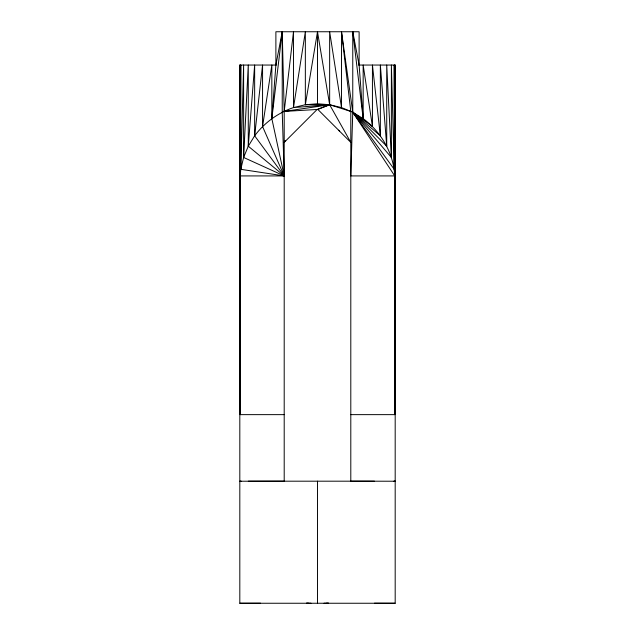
<?xml version="1.0" encoding="UTF-8"?>
<svg xmlns="http://www.w3.org/2000/svg" width="635" height="635" viewBox="0 0 635 635"><rect width="100%" height="100%" fill="white"/><g stroke="black" fill="none" stroke-linecap="round" stroke-linejoin="round"><path stroke-width="0.95" d="M350.798 414.639L394.748 414.639L395.184 65.048L358.688 65.048M394.748 175.919L394.232 65.048L394.232 169.315L352.766 112.244L372.435 126.532L363.164 65.048L363.164 118.618L352.766 112.244L341.503 107.577L341.503 31.75L352.766 112.244L394.748 175.919C393.597 153.313 381.23 132.016 363.164 118.618L359.116 65.048L352.766 31.75L352.766 112.244L350.798 175.919L394.748 175.919L395.184 65.048L395.184 603.25L239.816 603.25L239.816 65.048L276.312 65.048M240.768 169.315L243.618 65.048L243.618 157.456L240.768 169.315L240.252 175.919L284.202 175.919L282.234 112.244L282.234 31.75L275.884 65.048L271.836 118.618L284.202 175.919L240.768 169.315L240.768 65.048L240.252 175.919L239.816 65.048L240.252 414.639L284.202 414.639M243.618 157.456L248.277 65.048L248.277 146.193L243.618 157.456L284.202 175.919L262.565 126.532L262.565 65.048L254.651 135.803L248.277 146.193L284.202 175.919L254.651 135.803L254.651 65.048L248.277 146.193M241.244 481.211L239.816 481.227L284.202 481.171L284.202 111.427L293.497 31.75L293.497 107.577C278.035 112.8 264.39 122.714 254.651 135.803M262.565 126.532L271.836 65.048L271.836 118.618L282.234 31.75L284.202 111.427L317.833 109.434L329.652 104.735L341.503 107.577L329.652 31.75L329.652 104.735L350.798 142.399L317.833 109.434M293.497 107.577L305.348 31.75L305.348 104.735L293.497 107.577L329.652 104.735L350.798 111.427L350.798 481.171L395.184 481.227L393.756 481.211M284.202 111.427L329.652 104.735L305.348 104.735L317.5 31.75L329.652 104.735L317.167 109.434L284.202 142.399L285.163 140.684M305.348 104.735L317.5 103.775L329.652 104.735M239.816 603.25L260.572 603.21M308.523 603.218L306.403 603.226L310.975 603.226M326.477 603.226L328.597 603.226L324.025 603.218M248.341 481.195L374.428 481.187M394.748 481.227L395.184 481.227M374.428 603.21L395.184 603.25M352.766 112.244L380.349 135.803L380.349 65.048L386.723 146.193L352.766 112.244L391.382 157.456L391.382 65.048L394.232 169.315M338.614 130.215L339.423 131.024M352.766 31.75L363.164 118.618M341.503 31.75L350.798 111.427M380.349 135.803L372.435 65.048L372.435 126.532M391.382 157.456L386.723 65.048L386.723 146.193M394.748 65.048L394.748 414.639M359.116 65.048L359.116 31.75L275.884 31.75L275.884 65.048M317.5 31.75L317.5 103.775M317.5 481.171L317.5 603.194M240.252 65.048L240.252 414.639"/></g></svg>
